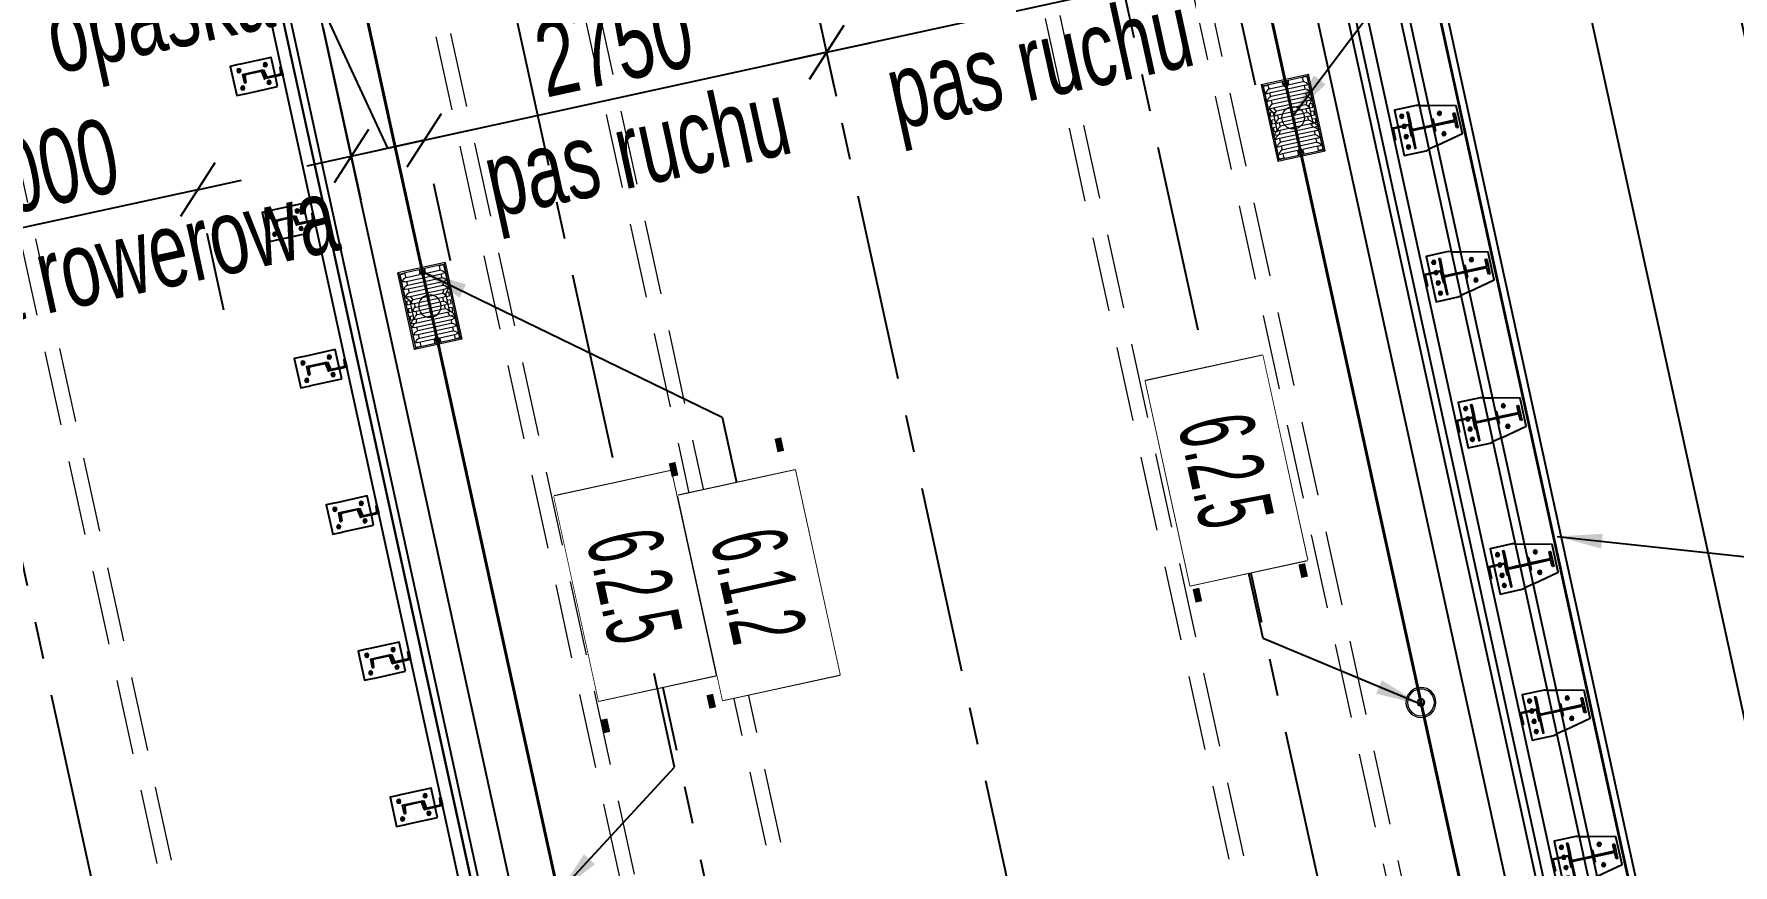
# Model space of a CAD drawing. Header units: metres. Extents: x 8416582 to 8417409, y 5771873 to 5772737.
# Drawn here: x 8416705.11 to 8416716.45, y 5772221.89 to 5772227.44 of the extents above; entities that cross this region are included whole.
import ezdxf
from ezdxf.enums import TextEntityAlignment as Align

# ---------------------------------------------------------------- set-up
doc = ezdxf.new("R2010")
doc.units = ezdxf.units.M
doc.set_wipeout_variables(frame=1)
doc.header["$PDSIZE"] = 0.05
for name, pattern in [('CENTER', [2, 1.25, -0.25, 0.25, -0.25]), ('DASHED', [0.75, 0.5, -0.25]), ('HIDDEN', [0.375, 0.25, -0.125])]:
    doc.linetypes.add(name, pattern=pattern)
for name, color, linetype in [('00RysOpi-T', 2, 'Continuous'), ('AII_M_bariery', 8, 'Continuous'), ('AII_M_krawężnik', 9, 'Continuous'), ('AII_M_opisy do legendy', 2, 'Continuous'), ('AII_M_osie główne', 8, 'CENTER')]:
    doc.layers.add(name, color=color, linetype=linetype)
for name, color, linetype, lineweight in [('AII_M_konstrukcja 0.09', 6, 'Continuous', 9), ('AII_M_konstrukcja 0.35', 2, 'Continuous', 35), ('AII_M_odwodnienie', 8, 'Continuous', 9), ('AII_M_opisy wymiary', 1, 'Continuous', 25), ('AII_M_robocza', 42, 'Continuous', 30), ('AII_M_wymiary', 1, 'Continuous', 25), ('AII_M_wyposazenie', 1, 'Continuous', 25)]:
    doc.layers.add(name, color=color, linetype=linetype, lineweight=lineweight)
doc.styles.add('CDMSTYLE', font='CDMSIMPL.shx', dxfattribs={"width": 0.7, "bigfont": 'CDMBIGPL.shx'})
doc.dimstyles.new('CDM-ME200MM', dxfattribs={"dimscale": 0.2, "dimtxt": 2.5, "dimasz": 1.5, "dimexe": 1.5, "dimexo": 5, "dimgap": 0.5, "dimtad": 1, "dimdec": 0, "dimlfac": 1000, "dimrnd": 1, "dimzin": 9, "dimtxsty": 'CDMSTYLE', "dimblk": 'OBLIQUE', "dimcen": 2.5, "dimdle": 1.5, "dimclrd": 9, "dimclre": 9, "dimclrt": 1, "dimadec": 1, "dimazin": 2, "dimtfac": 1, "dimtdec": 0, "dimtix": 1, "dimtmove": 2, "dimatfit": 3, "dimfxl": 1, "dimtvp": 1, "dimtolj": 1, "dimtzin": 0, "dimlwd": 25, "dimlwe": 25, "dimarcsym": 0})
doc.dimstyles.new('CDM-ME200MM$7', dxfattribs={"dimscale": 0.2, "dimtxt": 2.5, "dimasz": 1.5, "dimexe": 1.5, "dimexo": 5, "dimgap": 0.5, "dimtad": 1, "dimdec": 0, "dimlfac": 1000, "dimrnd": 1, "dimzin": 9, "dimtxsty": 'CDMSTYLE', "dimblk": 'OBLIQUE', "dimcen": 2.5, "dimdle": 1.5, "dimclrd": 9, "dimclre": 9, "dimclrt": 1, "dimadec": 1, "dimazin": 2, "dimtfac": 1, "dimtdec": 0, "dimtix": 1, "dimtmove": 2, "dimatfit": 3, "dimfxl": 1, "dimtvp": 1, "dimtolj": 1, "dimtzin": 0, "dimlwd": 25, "dimlwe": 25, "dimarcsym": 0})

# ---------------------------------------------------------------- blocks, each defined once
blk = doc.blocks.new('_OBLIQUE')
at = {"color": 0, "linetype": 'ByBlock'}
blk.add_line((-0.5, -0.5), (0.5, 0.5), dxfattribs=at)
blk = doc.blocks.new('*D66')
at = {"layer": 'AII_M_opisy wymiary', "color": 9, "lineweight": 25, "transparency": 16777216}
for p, q in [((8416714.21, 5772233.483), (8416719.885, 5772207.495)), ((8416714.288, 5772233.193), (8416714.567, 5772233.254)), ((8416719.848, 5772207.794), (8416720.114, 5772207.853))]:
    blk.add_line(p, q, dxfattribs=at)
at = {"layer": 'Defpoints', "color": 0, "lineweight": 25, "transparency": 16777216}
for p in [(8416713.311, 5772232.98), (8416719.821, 5772207.789), (8416718.871, 5772207.581)]:
    blk.add_point(p, dxfattribs=at)
at = {"layer": 'AII_M_opisy wymiary', "color": 9, "lineweight": 25, "transparency": 16777216, "xscale": 0.3, "yscale": 0.3, "zscale": 0.3}
for p, rotation in [((8416714.274, 5772233.19), 102.3200789319986), ((8416719.821, 5772207.789), 282.3200789319986)]:
    blk.add_blockref('_OBLIQUE', p, dxfattribs=dict(at, rotation=rotation))
at = {"layer": 'AII_M_opisy wymiary', "color": 1, "lineweight": 25, "transparency": 16777216, "insert": (8416717.389, 5772220.564), "char_height": 0.5, "attachment_point": 5, "rotation": 282.3201, "style": 'CDMSTYLE'}
blk.add_mtext('\\A1;26000', dxfattribs=at)
blk = doc.blocks.new('*D68')
at = {"layer": 'AII_M_opisy wymiary', "color": 9, "lineweight": 25, "transparency": 16777216}
for p, q in [((8416709.424, 5772259.972), (8416721.031, 5772206.824)), ((8416708.548, 5772259.473), (8416709.781, 5772259.743)), ((8416720.028, 5772206.912), (8416721.26, 5772207.182))]:
    blk.add_line(p, q, dxfattribs=at)
at = {"layer": 'Defpoints', "color": 0, "lineweight": 25, "transparency": 16777216}
for p in [(8416707.572, 5772259.26), (8416720.967, 5772207.118), (8416719.051, 5772206.699)]:
    blk.add_point(p, dxfattribs=at)
at = {"layer": 'AII_M_opisy wymiary', "color": 9, "lineweight": 25, "transparency": 16777216, "xscale": 0.3, "yscale": 0.3, "zscale": 0.3}
for p, rotation in [((8416709.488, 5772259.679), 102.3200789319986), ((8416720.967, 5772207.118), 282.3200789319986)]:
    blk.add_blockref('_OBLIQUE', p, dxfattribs=dict(at, rotation=rotation))
at = {"layer": 'AII_M_opisy wymiary', "color": 1, "lineweight": 25, "transparency": 16777216, "insert": (8416715.569, 5772233.473), "char_height": 0.5, "attachment_point": 5, "rotation": 282.3201, "style": 'CDMSTYLE'}
blk.add_mtext('\\A1;LC=53800', dxfattribs=at)
blk = doc.blocks.new('*D74')
at = {"layer": 'AII_M_opisy wymiary', "color": 9, "lineweight": 25, "transparency": 16777216}
for p, q in [((8416706.8, 5772228.133), (8416704.927, 5772227.724)), ((8416707.471, 5772226.68), (8416706.8, 5772228.133)), ((8416707.04, 5772227.482), (8416707.291, 5772226.333)), ((8416706.934, 5772226.562), (8416708.008, 5772226.797)), ((8416707.891, 5772225.927), (8416707.779, 5772226.44))]:
    blk.add_line(p, q, dxfattribs=at)
at = {"layer": 'Defpoints', "color": 0, "lineweight": 25, "transparency": 16777216}
for p in [(8416706.826, 5772228.459), (8416707.678, 5772226.904), (8416707.715, 5772226.733)]:
    blk.add_point(p, dxfattribs=at)
at = {"layer": 'AII_M_opisy wymiary', "color": 9, "lineweight": 25, "transparency": 16777216, "xscale": 0.3, "yscale": 0.3, "zscale": 0.3}
for p, rotation in [((8416707.715, 5772226.733), 12.32007893908495), ((8416707.227, 5772226.626), 192.3200789390849)]:
    blk.add_blockref('_OBLIQUE', p, dxfattribs=dict(at, rotation=rotation))
at = {"layer": 'AII_M_opisy wymiary', "color": 1, "lineweight": 25, "transparency": 16777216, "char_height": 0.5, "attachment_point": 5, "rotation": 12.3201, "style": 'CDMSTYLE'}
for s, insert in [('\\A1;500', (8416706.188, 5772228.357)), ('\\A1;opaska', (8416705.956, 5772227.505))]:
    blk.add_mtext(s, dxfattribs=dict(at, insert=insert))
blk = doc.blocks.new('*D75')
at = {"layer": 'AII_M_opisy wymiary', "color": 9, "lineweight": 25, "transparency": 16777216}
for p, q in [((8416710.101, 5772228.696), (8416710.466, 5772227.027)), ((8416710.402, 5772227.32), (8416710.695, 5772227.384)), ((8416707.715, 5772226.733), (8416710.402, 5772227.32)), ((8416707.715, 5772226.733), (8416707.422, 5772226.669)), ((8416707.891, 5772225.927), (8416707.779, 5772226.44))]:
    blk.add_line(p, q, dxfattribs=at)
at = {"layer": 'Defpoints', "color": 0, "lineweight": 25, "transparency": 16777216}
for p in [(8416709.888, 5772229.673), (8416710.402, 5772227.32), (8416707.678, 5772226.904)]:
    blk.add_point(p, dxfattribs=at)
at = {"layer": 'AII_M_opisy wymiary', "color": 9, "lineweight": 25, "transparency": 16777216, "xscale": 0.3, "yscale": 0.3, "zscale": 0.3}
for p, rotation in [((8416710.402, 5772227.32), 192.3200789390849), ((8416707.715, 5772226.733), 12.320078939085)]:
    blk.add_blockref('_OBLIQUE', p, dxfattribs=dict(at, rotation=rotation))
at = {"layer": 'AII_M_opisy wymiary', "color": 1, "lineweight": 25, "transparency": 16777216, "char_height": 0.5, "attachment_point": 5, "rotation": 12.3201, "style": 'CDMSTYLE'}
for s, insert in [('\\A1;2750', (8416708.984, 5772227.368)), ('\\A1;pas ruchu', (8416709.151, 5772226.603))]:
    blk.add_mtext(s, dxfattribs=dict(at, insert=insert))
blk = doc.blocks.new('*D76')
at = {"layer": 'AII_M_opisy wymiary', "color": 9, "lineweight": 25, "transparency": 16777216}
for p, q in [((8416710.101, 5772228.696), (8416710.466, 5772227.027)), ((8416713.089, 5772227.907), (8416713.382, 5772227.971)), ((8416710.402, 5772227.32), (8416713.089, 5772227.907)), ((8416713.265, 5772227.101), (8416713.153, 5772227.613)), ((8416710.402, 5772227.32), (8416710.109, 5772227.256))]:
    blk.add_line(p, q, dxfattribs=at)
at = {"layer": 'Defpoints', "color": 0, "lineweight": 25, "transparency": 16777216}
for p in [(8416709.888, 5772229.673), (8416713.051, 5772228.078), (8416713.089, 5772227.907)]:
    blk.add_point(p, dxfattribs=at)
at = {"layer": 'AII_M_opisy wymiary', "color": 9, "lineweight": 25, "transparency": 16777216, "xscale": 0.3, "yscale": 0.3, "zscale": 0.3}
for p, rotation in [((8416713.089, 5772227.907), 192.3200789390849), ((8416710.402, 5772227.32), 12.320078939085)]:
    blk.add_blockref('_OBLIQUE', p, dxfattribs=dict(at, rotation=rotation))
at = {"layer": 'AII_M_opisy wymiary', "color": 1, "lineweight": 25, "transparency": 16777216, "char_height": 0.5, "attachment_point": 5, "rotation": 12.3201, "style": 'CDMSTYLE'}
for s, insert in [('\\A1;2750', (8416711.671, 5772227.955)), ('\\A1;pas ruchu', (8416711.838, 5772227.19))]:
    blk.add_mtext(s, dxfattribs=dict(at, insert=insert))
blk = doc.blocks.new('*D77')
at = {"layer": 'AII_M_opisy wymiary', "color": 9, "lineweight": 25, "transparency": 16777216}
for p, q in [((8416712.58, 5772229.503), (8416710.708, 5772229.094)), ((8416713.333, 5772227.96), (8416712.58, 5772229.503)), ((8416713.39, 5772228.869), (8416713.641, 5772227.72)), ((8416712.795, 5772227.843), (8416713.87, 5772228.077)), ((8416713.265, 5772227.101), (8416713.153, 5772227.613))]:
    blk.add_line(p, q, dxfattribs=at)
at = {"layer": 'Defpoints', "color": 0, "lineweight": 25, "transparency": 16777216}
for p in [(8416713.177, 5772229.846), (8416713.051, 5772228.078), (8416713.577, 5772228.013)]:
    blk.add_point(p, dxfattribs=at)
at = {"layer": 'AII_M_opisy wymiary', "color": 9, "lineweight": 25, "transparency": 16777216, "xscale": 0.3, "yscale": 0.3, "zscale": 0.3}
for p, rotation in [((8416713.577, 5772228.013), 12.32007893908495), ((8416713.089, 5772227.907), 192.3200789390849)]:
    blk.add_blockref('_OBLIQUE', p, dxfattribs=dict(at, rotation=rotation))
at = {"layer": 'AII_M_opisy wymiary', "color": 1, "lineweight": 25, "transparency": 16777216, "char_height": 0.5, "attachment_point": 5, "rotation": 12.3201, "style": 'CDMSTYLE'}
for s, insert in [('\\A1;500', (8416711.968, 5772229.727)), ('\\A1;opaska', (8416711.737, 5772228.875))]:
    blk.add_mtext(s, dxfattribs=dict(at, insert=insert))
blk = doc.blocks.new('*D79')
at = {"layer": 'AII_M_opisy wymiary', "color": 9, "lineweight": 25, "transparency": 16777216}
for p, q in [((8416706.201, 5772226.402), (8416706.494, 5772226.466)), ((8416706.201, 5772226.402), (8416704.247, 5772225.976)), ((8416706.377, 5772225.596), (8416706.265, 5772226.109)), ((8416704.247, 5772225.976), (8416703.954, 5772225.912)), ((8416704.423, 5772225.17), (8416704.311, 5772225.682))]:
    blk.add_line(p, q, dxfattribs=at)
at = {"layer": 'Defpoints', "color": 0, "lineweight": 25, "transparency": 16777216}
for p in [(8416706.164, 5772226.573), (8416704.21, 5772226.147), (8416704.247, 5772225.976)]:
    blk.add_point(p, dxfattribs=at)
at = {"layer": 'AII_M_opisy wymiary', "color": 9, "lineweight": 25, "transparency": 16777216, "xscale": 0.3, "yscale": 0.3, "zscale": 0.3}
for p, rotation in [((8416706.201, 5772226.402), 192.3200789390849), ((8416704.247, 5772225.976), 12.32007893908495)]:
    blk.add_blockref('_OBLIQUE', p, dxfattribs=dict(at, rotation=rotation))
at = {"layer": 'AII_M_opisy wymiary', "color": 1, "lineweight": 25, "transparency": 16777216, "char_height": 0.5, "attachment_point": 5, "rotation": 12.3201, "style": 'CDMSTYLE'}
for s, insert in [('\\A1;2000', (8416705.149, 5772226.531)), ('\\A1;ścieżka rowerowa', (8416705.299, 5772225.847))]:
    blk.add_mtext(s, dxfattribs=dict(at, insert=insert))
blk = doc.blocks.new('Sączek')
at = {"layer": 'AII_M_odwodnienie', "color": 0}
for radius in [0.1, 0.1, 0.0894, 0.025, 0.02]:
    blk.add_circle((0, 0), radius, dxfattribs=at)
blk = doc.blocks.new('BarPor_h1_1G')
at = {"layer": 'AII_M_bariery', "linetype": 'Continuous'}
for p, q in [((-70, 315), (-70, 345)), ((70, 315), (70, 345)), ((-85, 330), (-55, 330)), ((-41, 272), (-41, 280)), ((-41, 280), (41, 280)), ((-12, 272), (-41, 272)), ((-3, 189), (-3, 263)), ((2, 263), (2, 189)), ((41, 272), (11, 272)), ((41, 280), (41, 272)), ((55, 330), (85, 330)), ((-41, 120), (-41, 127)), ((-41, 127), (-12, 127)), ((41, 120), (-41, 120)), ((-3, 136), (-3, 189)), ((2, 189), (2, 136)), ((11, 127), (41, 127)), ((41, 127), (41, 120)), ((-120, 80), (-90, 80)), ((-105, 65), (-105, 95)), ((-50, 80), (-20, 80)), ((-35, 65), (-35, 95)), ((20, 80), (50, 80)), ((35, 65), (35, 95)), ((90, 80), (120, 80)), ((105, 65), (105, 95))]:
    blk.add_line(p, q, dxfattribs=at)
at = {"layer": 'AII_M_bariery', "linetype": 'Continuous', "ltscale": 0.01}
for p, q in [((50, 430), (-50, 430)), ((-50, 430), (-50, 420)), ((-50, 420), (-5, 420)), ((-5, 420), (-5, 280)), ((5, 280), (5, 420)), ((50, 422), (50, 430))]:
    blk.add_line(p, q, dxfattribs=at)
at = {"layer": 'AII_M_bariery', "linetype": 'HIDDEN'}
blk.add_line((2, 280), (2, 280), dxfattribs=at)
at = {"layer": 'AII_M_bariery', "linetype": 'Continuous'}
for points in [[(-136, 272), (-95, 450), (95, 450), (136, 272)], [(150, 212), (155, 190), (155, 40), (-155, 40), (-155, 190), (-150, 212)], [(-41, 120), (-123, 120), (-123, 127), (-41, 127)], [(-41, 6), (-41, 0), (41, 0), (41, 120), (-41, 120), (-41, 114), (35, 114), (35, 6), (-41, 6)], [(41, 120), (123, 120), (123, 127), (41, 127)]]:
    blk.add_lwpolyline(points, dxfattribs=at)
at = {"layer": 'AII_M_bariery', "linetype": 'Continuous', "ltscale": 0.01}
blk.add_lwpolyline([(5, 290), (5, 420), (50, 420), (50, 430), (-50, 430), (-50, 422)], dxfattribs=at)
at = {"layer": 'AII_M_bariery', "linetype": 'HIDDEN', "ltscale": 0.01}
for points in [[(-136, 272), (-150, 212)], [(150, 212), (136, 272)]]:
    blk.add_lwpolyline(points, dxfattribs=at)
at = {"layer": 'AII_M_bariery', "linetype": 'Continuous'}
for centre in [(-70, 330), (70, 330), (-105, 80), (-35, 80), (35, 80), (105, 80)]:
    blk.add_circle(centre, 12.2, dxfattribs=at)
for centre, start, end in [((-12, 263), 0, 90), ((11, 263), 90, 180), ((-12, 136), 270, 360), ((11, 136), 180, 270)]:
    blk.add_arc(centre, 9, start, end, dxfattribs=at)
blk = doc.blocks.new('*U84')
at = {"layer": 'AII_M_wymiary', "xscale": 0.001, "yscale": 0.001, "zscale": 0.001, "rotation": 162.3831513499083}
blk.add_blockref('BarPor_h1_1G', (0.068, 0.214), dxfattribs=at)
blk = doc.blocks.new('*U85')
at = {"layer": 'AII_M_robocza', "color": 0, "linetype": 'ByBlock', "lineweight": -2, "transparency": 16777216}
for p in [(35.271, -11.178), (36.225, -11.48), (37.178, -11.782), (38.131, -12.084), (39.084, -12.386), (40.038, -12.688)]:
    blk.add_blockref('*U84', p, dxfattribs=at)
blk = doc.blocks.new('BarSP06G')
at = {"layer": 'AII_M_bariery', "linetype": 'HIDDEN', "ltscale": 0.01}
for p, q in [((-102, 260), (-102, 275)), ((98, 275), (98, 260)), ((20, 50), (28, 50))]:
    blk.add_line(p, q, dxfattribs=at)
at = {"layer": 'AII_M_bariery', "linetype": 'Continuous'}
for p, q in [((-77, 280), (-48, 280)), ((-62, 265), (-62, 295)), ((43, 280), (72, 280)), ((58, 265), (58, 295)), ((-62, 85), (-62, 115)), ((58, 85), (58, 115)), ((-77, 100), (-48, 100)), ((43, 100), (72, 100))]:
    blk.add_line(p, q, dxfattribs=at)
for points in [[(-102, 275), (-102, 330), (98, 330), (98, 275)], [(20, 50), (-102, 50), (-102, 260)], [(98, 260), (98, 50)], [(98, 50), (28, 50)]]:
    blk.add_lwpolyline(points, dxfattribs=at)
for points in [[(-32, 120), (28, 120), (28, 123, 0.391021), (23, 128), (-16, 131, -0.391021), (-26, 141), (-26, 239, -0.391021), (-16, 249), (23, 252, 0.391021), (28, 257), (28, 260), (-32, 260), (-32, 120)], [(28, 120), (-28, 120), (-28, 117, 0.391021), (-23, 113), (12, 110, -0.391021), (20, 101), (20, 19, -0.391021), (12, 10), (-23, 7, 0.391021), (-28, 3), (-28, 0), (28, 0), (28, 120)]]:
    blk.add_lwpolyline(points, format="xyb", dxfattribs=at)
for centre in [(-62, 280), (58, 280), (-62, 100), (58, 100)]:
    blk.add_circle(centre, 12.2, dxfattribs=at)
blk = doc.blocks.new('*U86')
at = {"layer": 'AII_M_bariery', "xscale": 0.0009999999999999998, "yscale": 0.0009999999999999998, "zscale": 0.0009999999999999998, "rotation": 342.3609008453095}
blk.add_blockref('BarSP06G', (-0.048, -0.158), dxfattribs=at)
blk = doc.blocks.new('*U87')
at = {"layer": 'AII_M_robocza', "color": 0, "linetype": 'ByBlock', "lineweight": -2, "transparency": 16777216}
for p in [(33.365, -10.573), (34.318, -10.875), (35.271, -11.178), (36.225, -11.48), (37.178, -11.782), (38.131, -12.084)]:
    blk.add_blockref('*U86', p, dxfattribs=at)
blk = doc.blocks.new('WPUST_RZUT')
at = {"layer": 'AII_M_odwodnienie', "color": 0, "lineweight": -2}
for p, q in [((0.262, 0.162), (-0.262, 0.162)), ((-0.262, 0.162), (-0.252, 0.152)), ((-0.262, -0.162), (-0.262, 0.162)), ((0.252, 0.152), (-0.252, 0.152)), ((-0.252, 0.152), (-0.252, 0.123)), ((-0.252, -0.123), (-0.252, 0.123)), ((-0.093, 0.15), (-0.249, 0.15)), ((-0.249, 0.15), (-0.249, 0.117)), ((-0.249, 0.117), (-0.226, 0.117)), ((-0.221, 0.114), (-0.221, 0.023)), ((-0.195, 0.13), (-0.195, -0.13)), ((-0.195, 0.117), (-0.174, 0.117)), ((-0.169, 0.114), (-0.169, -0.114)), ((-0.143, 0.13), (-0.143, -0.13)), ((-0.143, 0.117), (-0.122, 0.117)), ((-0.118, 0.114), (-0.118, -0.114)), ((-0.093, 0.15), (-0.094, 0.143)), ((-0.093, 0.142), (-0.094, 0.143)), ((-0.06, 0.123), (-0.093, 0.15)), ((-0.091, 0.127), (-0.091, -0.127)), ((-0.091, 0.114), (-0.068, 0.104)), ((-0.066, 0.144), (-0.066, 0.131)), ((-0.041, 0.144), (-0.066, 0.144)), ((-0.057, 0.109), (-0.06, 0.123)), ((0.056, 0.123), (-0.06, 0.123)), ((-0.039, 0.144), (-0.041, 0.144)), ((-0.039, 0.144), (-0.039, 0.123)), ((-0.014, 0.144), (-0.014, 0.126)), ((0.011, 0.144), (-0.014, 0.144)), ((0.013, 0.144), (0.011, 0.144)), ((0.013, 0.144), (0.013, 0.123)), ((0.038, 0.144), (0.038, 0.126)), ((0.063, 0.144), (0.038, 0.144)), ((0.056, 0.123), (0.054, 0.115)), ((0.089, 0.15), (0.056, 0.123)), ((0.065, 0.144), (0.063, 0.144)), ((0.065, 0.144), (0.065, 0.13)), ((0.065, 0.115), (0.065, -0.115)), ((0.093, 0.123), (0.089, 0.15)), ((0.249, 0.15), (0.089, 0.15)), ((0.117, 0.13), (0.117, -0.13)), ((0.117, 0.117), (0.138, 0.117)), ((0.142, 0.114), (0.142, -0.114)), ((0.169, 0.13), (0.169, -0.13)), ((0.169, 0.117), (0.19, 0.117)), ((0.194, 0.114), (0.194, -0.114)), ((0.221, 0.13), (0.221, 0.019)), ((0.221, 0.117), (0.249, 0.117)), ((0.249, 0.15), (0.249, 0.117)), ((0.252, 0.152), (0.262, 0.162)), ((0.252, -0.152), (0.252, 0.152)), ((0.262, -0.162), (0.262, 0.162)), ((-0.25, 0.02), (-0.25, 0.02)), ((-0.25, -0.02), (-0.25, 0.02)), ((-0.25, 0.02), (-0.232, 0.017)), ((-0.232, 0), (-0.228, 0.007)), ((-0.228, -0.007), (-0.232, 0)), ((-0.22, 0.007), (-0.228, 0.007)), ((-0.216, 0), (-0.22, 0.007)), ((-0.216, 0), (-0.22, -0.007)), ((-0.066, 0.1), (-0.066, -0.1)), ((-0.039, 0.108), (-0.039, -0.107)), ((-0.018, 0.098), (-0.039, 0.098)), ((-0.014, 0.094), (-0.014, -0.094)), ((0.013, 0.108), (0.013, -0.107)), ((0.034, 0.098), (0.013, 0.098)), ((0.038, 0.094), (0.038, -0.094)), ((0.065, 0.105), (0.085, 0.113)), ((0.09, 0.11), (0.09, -0.11)), ((0.216, 0), (0.22, 0.007)), ((0.22, -0.007), (0.216, 0)), ((0.228, 0.007), (0.22, 0.007)), ((0.224, 0.019), (0.221, 0.019)), ((0.232, 0), (0.228, 0.007)), ((0.232, 0), (0.228, -0.007)), ((0.25, 0.02), (0.232, 0.017)), ((0.25, 0.02), (0.25, 0.02)), ((0.25, -0.02), (0.25, 0.02)), ((-0.232, -0.017), (-0.25, -0.02)), ((-0.25, -0.02), (-0.25, -0.02)), ((-0.228, -0.007), (-0.22, -0.007)), ((-0.221, -0.023), (-0.221, -0.114)), ((-0.091, -0.114), (-0.068, -0.104)), ((-0.057, -0.109), (-0.06, -0.122)), ((-0.018, -0.097), (-0.039, -0.097)), ((0.034, -0.097), (0.013, -0.097)), ((0.065, -0.105), (0.085, -0.113)), ((0.22, -0.007), (0.228, -0.007)), ((0.221, -0.019), (0.224, -0.019)), ((0.221, -0.019), (0.221, -0.13)), ((0.232, -0.017), (0.25, -0.02)), ((0.25, -0.02), (0.25, -0.02)), ((-0.252, -0.152), (-0.262, -0.162)), ((-0.262, -0.162), (0.262, -0.162)), ((-0.252, -0.152), (-0.252, -0.123)), ((-0.252, -0.152), (0.252, -0.152)), ((-0.249, -0.118), (-0.226, -0.118)), ((-0.249, -0.149), (-0.249, -0.118)), ((-0.093, -0.149), (-0.249, -0.149)), ((-0.195, -0.118), (-0.174, -0.118)), ((-0.143, -0.118), (-0.122, -0.118)), ((-0.094, -0.143), (-0.093, -0.142)), ((-0.093, -0.149), (-0.094, -0.143)), ((-0.06, -0.122), (-0.093, -0.149)), ((-0.066, -0.131), (-0.066, -0.143)), ((-0.041, -0.143), (-0.066, -0.143)), ((0.056, -0.122), (-0.06, -0.122)), ((-0.039, -0.143), (-0.041, -0.143)), ((-0.039, -0.122), (-0.039, -0.143)), ((-0.014, -0.126), (-0.014, -0.143)), ((0.011, -0.143), (-0.014, -0.143)), ((0.013, -0.143), (0.011, -0.143)), ((0.013, -0.122), (0.013, -0.143)), ((0.038, -0.126), (0.038, -0.143)), ((0.063, -0.143), (0.038, -0.143)), ((0.056, -0.122), (0.054, -0.115)), ((0.089, -0.149), (0.056, -0.122)), ((0.065, -0.143), (0.063, -0.143)), ((0.065, -0.13), (0.065, -0.143)), ((0.093, -0.123), (0.089, -0.149)), ((0.249, -0.149), (0.089, -0.149)), ((0.117, -0.118), (0.138, -0.118)), ((0.169, -0.118), (0.19, -0.118)), ((0.221, -0.118), (0.249, -0.118)), ((0.249, -0.149), (0.249, -0.118)), ((0.262, -0.162), (0.252, -0.152))]:
    blk.add_line(p, q, dxfattribs=at)
at = {"layer": 'AII_M_odwodnienie', "color": 0, "lineweight": -2, "flags": 128}
for points in [[(-0.222, 0.116), (-0.222, 0.115), (-0.221, 0.114)], [(-0.17, 0.116), (-0.17, 0.115), (-0.169, 0.114)], [(-0.118, 0.116), (-0.118, 0.115), (-0.118, 0.114)], [(-0.091, 0.127), (-0.091, 0.131), (-0.091, 0.136), (-0.091, 0.139), (-0.092, 0.14), (-0.092, 0.142), (-0.093, 0.142)], [(0.063, 0.124), (0.059, 0.12), (0.054, 0.115)], [(0.065, 0.115), (0.065, 0.119), (0.065, 0.121), (0.065, 0.122), (0.065, 0.123), (0.064, 0.123), (0.064, 0.124), (0.064, 0.124), (0.064, 0.124), (0.064, 0.124), (0.064, 0.124), (0.063, 0.124)], [(0.093, 0.123), (0.09, 0.116), (0.089, 0.113)], [(0.142, 0.116), (0.142, 0.115), (0.142, 0.114)], [(0.194, 0.116), (0.194, 0.115), (0.194, 0.114)], [(-0.25, 0.02), (-0.236, 0.018), (-0.23, 0.018)], [(-0.068, 0.104), (-0.067, 0.103), (-0.066, 0.102)], [(-0.066, 0.102), (-0.066, 0.101), (-0.066, 0.1)], [(-0.014, 0.096), (-0.014, 0.095), (-0.014, 0.094)], [(0.038, 0.096), (0.038, 0.095), (0.038, 0.094)], [(0.25, 0.02), (0.236, 0.018), (0.23, 0.018)], [(-0.23, -0.018), (-0.236, -0.018), (-0.25, -0.02)], [(-0.066, -0.102), (-0.067, -0.103), (-0.068, -0.104)], [(-0.066, -0.1), (-0.066, -0.101), (-0.066, -0.102)], [(-0.014, -0.094), (-0.014, -0.095), (-0.014, -0.096)], [(0.038, -0.094), (0.038, -0.095), (0.038, -0.096)], [(0.089, -0.113), (0.09, -0.116), (0.093, -0.123)], [(0.23, -0.018), (0.236, -0.018), (0.25, -0.02)], [(-0.221, -0.114), (-0.222, -0.115), (-0.222, -0.116)], [(-0.169, -0.114), (-0.17, -0.115), (-0.17, -0.116)], [(-0.118, -0.114), (-0.118, -0.115), (-0.118, -0.116)], [(-0.093, -0.142), (-0.092, -0.142), (-0.092, -0.141), (-0.091, -0.139), (-0.091, -0.137), (-0.091, -0.132), (-0.091, -0.127)], [(0.054, -0.115), (0.059, -0.12), (0.063, -0.124)], [(0.063, -0.124), (0.064, -0.124), (0.064, -0.124), (0.064, -0.124), (0.064, -0.124), (0.064, -0.124), (0.065, -0.123), (0.065, -0.121), (0.065, -0.119), (0.065, -0.115)], [(0.142, -0.114), (0.142, -0.115), (0.142, -0.116)], [(0.194, -0.114), (0.194, -0.115), (0.194, -0.116)]]:
    blk.add_lwpolyline(points, dxfattribs=at)
at = {"layer": 'AII_M_odwodnienie', "color": 0, "lineweight": -2}
for centre, radius in [((-0.224, 0), 0.013), ((-0.224, 0), 0.012), ((0, 0), 0.075), ((0.224, 0), 0.012)]:
    blk.add_circle(centre, radius, dxfattribs=at)
for centre, radius, start, end in [((-0.067, 0.131), 0.00195, 251.6983, 2.8741), ((-0.017, 0.126), 0.00398, 286.3143, 0.6369), ((0.035, 0.126), 0.00398, 286.3144, 0.6368), ((0.087, 0.11), 0.0041, 47.8922, 114.4444), ((-0.224, 0), 0.019, 90, 270), ((-0.224, 0), 0.00702, 150, 210), ((-0.224, 0), 0.00702, 90, 150), ((-0.225, 0.023), 0.00394, 274.1326, 0.8038), ((-0.224, 0), 0.00702, 30, 90), ((-0.224, 0), 0.00702, 330, 30), ((-0.05, 0.09), 0.0201, 110.6397, 144.0394), ((0.086, 0.11), 0.00414, 360, 45.1676), ((0.224, 0), 0.013, 110.2565, 249.7435), ((0.224, 0), 0.00702, 150, 210), ((0.224, 0), 0.00702, 90, 150), ((0.224, 0), 0.013, 249.7478, 110.2522), ((0.224, 0), 0.019, 270, 90), ((0.224, 0), 0.00702, 30, 90), ((0.224, 0), 0.00702, 330, 30), ((-0.224, 0), 0.00702, 210, 270), ((-0.225, -0.023), 0.00396, 359.4753, 85.5883), ((-0.224, 0), 0.00702, 270, 330), ((-0.05, -0.091), 0.0194, 215.2928, 250.0282), ((0.087, -0.11), 0.0041, 245.5739, 312.0895), ((0.086, -0.11), 0.00413, 314.8096, 0.0228), ((0.224, 0), 0.00702, 210, 270), ((0.224, 0), 0.00702, 270, 330), ((-0.067, -0.131), 0.002, 358.5452, 105.1753), ((-0.017, -0.126), 0.00378, 357.523, 78.2893), ((0.035, -0.126), 0.00378, 357.523, 78.2894)]:
    blk.add_arc(centre, radius, start, end, dxfattribs=at)
for centre, major_axis, ratio, start_param, end_param in [((-0.225, 0.114), (0.00356, -0.00189), 0.986478, 1.130171, 2.065083), ((-0.197, -0.37), (0, 0.513), 0.15625, 0, 0.327274), ((-0.197, 0.13), (0, 0.0128), 0.15625, 4.712389, 6.283185), ((-0.173, 0.114), (0.00356, -0.00189), 0.986478, 1.130171, 2.065083), ((-0.145, -0.37), (0, 0.513), 0.15625, 0, 0.327274), ((-0.145, 0.13), (0, 0.0128), 0.15625, 4.712389, 6.283185), ((-0.121, 0.114), (0.00356, -0.00189), 0.986478, 1.130171, 2.065083), ((-0.093, -0.37), (0, 0.513), 0.15625, 0.0189, 0.327274), ((-0.041, -0.283), (0, 0.401), 0.2, 0, 0.204754), ((-0.041, 0.108), (0, 0.01), 0.2, 4.712389, 6.283185), ((0.011, -0.283), (0, 0.401), 0.2, 0, 0.328812), ((0.011, 0.108), (0, 0.01), 0.2, 4.712389, 6.283185), ((0.063, -0.283), (0, 0.401), 0.2, 0.11706, 0.328812), ((0.115, -0.37), (0, 0.513), 0.15625, 0, 0.282384), ((0.115, 0.13), (0, 0.0128), 0.15625, 4.712389, 6.283185), ((0.139, 0.114), (0.00356, -0.00189), 0.986478, 1.130171, 2.065083), ((0.167, -0.37), (0, 0.513), 0.15625, 0, 0.327274), ((0.167, 0.13), (0, 0.0128), 0.15625, 4.712389, 6.283185), ((0.191, 0.114), (0.00356, -0.00189), 0.986478, 1.130171, 2.065083), ((0.219, -0.37), (0, 0.513), 0.15625, 0, 0.327274), ((0.219, 0.13), (0, 0.0128), 0.15625, 4.712389, 6.283185), ((-0.017, 0.094), (0.0035, -0.00201), 0.982703, 1.213284, 2.099289), ((0.035, 0.094), (0.0035, -0.00201), 0.982703, 1.213284, 2.099289), ((-0.041, 0.283), (0, 0.401), 0.2, 2.936839, 3.141593), ((-0.041, -0.107), (0, 0.01), 0.2, 3.141593, 4.712389), ((-0.017, -0.094), (0.0035, 0.00201), 0.982703, 4.183896, 5.069901), ((0.011, 0.283), (0, 0.401), 0.2, 2.812781, 3.141593), ((0.011, -0.107), (0, 0.01), 0.2, 3.141593, 4.712389), ((0.035, -0.094), (0.0035, 0.00201), 0.982703, 4.183896, 5.069901), ((0.063, 0.283), (0, 0.401), 0.2, 2.812781, 3.024533), ((-0.225, -0.114), (0.00356, 0.00189), 0.986478, 4.218103, 5.153014), ((-0.197, 0.37), (0, 0.513), 0.15625, 2.814318, 3.141593), ((-0.197, -0.13), (0, 0.0128), 0.15625, 3.141593, 4.712389), ((-0.173, -0.114), (0.00356, 0.00189), 0.986478, 4.218103, 5.153014), ((-0.145, 0.37), (0, 0.513), 0.15625, 2.814318, 3.141593), ((-0.145, -0.13), (0, 0.0128), 0.15625, 3.141593, 4.712389), ((-0.121, -0.114), (0.00356, 0.00189), 0.986478, 4.218103, 5.153014), ((-0.093, 0.37), (0, 0.513), 0.15625, 2.814318, 3.122692), ((0.115, 0.37), (0, 0.513), 0.15625, 2.859208, 3.141593), ((0.115, -0.13), (0, 0.0128), 0.15625, 3.141593, 4.712389), ((0.139, -0.114), (0.00356, 0.00189), 0.986478, 4.218103, 5.153014), ((0.167, 0.37), (0, 0.513), 0.15625, 2.814318, 3.141593), ((0.167, -0.13), (0, 0.0128), 0.15625, 3.141593, 4.712389), ((0.191, -0.114), (0.00356, 0.00189), 0.986478, 4.218103, 5.153014), ((0.219, 0.37), (0, 0.513), 0.15625, 2.814318, 3.141593), ((0.219, -0.13), (0, 0.0128), 0.15625, 3.141593, 4.712389)]:
    blk.add_ellipse(centre, major_axis=major_axis, ratio=ratio, start_param=start_param, end_param=end_param, dxfattribs=at)
blk = doc.blocks.new('OpiNum01')
at = {"layer": 'AII_M_opisy do legendy', "color": 0, "linetype": 'Continuous'}
blk.add_lwpolyline([(-3.5, -2), (3.5, -2), (3.5, 2), (-3.5, 2)], close=True, dxfattribs=at)
at = {"color": 9, "linetype": 'Continuous', "lineweight": 25, "style": 'CDMSTYLE', "width": 0.7, "flags": 1}
for tag, p in [('NAZWAPOL', (-4.105, -6.803)), ('NAZWAANG', (-4.105, -10.477)), ('SPECYF', (-4.105, -14.151)), ('ID', (-4.105, -17.825)), ('BAZA', (-4.105, -21.499)), ('RYSUNEK', (-4.105, -25.173))]:
    blk.add_attdef(tag, p, '', height=2, dxfattribs=at)
at = {"layer": 'AII_M_opisy do legendy', "linetype": 'Continuous', "lineweight": -2, "style": 'CDMSTYLE', "width": 0.5}
blk.add_attdef('NR', text='', height=2.5, dxfattribs=at).set_placement((0, 0), align=Align.MIDDLE)
at = {"color": 0, "linetype": 'Continuous'}
blk.add_wipeout([(-3.5, -2), (3.5, -2), (3.5, 2), (-3.5, 2)], dxfattribs=at).dxf.layer = 'AII_M_opisy do legendy'
blk = doc.blocks.new('OpiTxt01')
at = {"color": 0, "linetype": 'Continuous', "lineweight": 20, "style": 'CDMSTYLE', "width": 0.7}
blk.add_attdef('TEKST_GORNY', (1, 0.895), '', height=2, dxfattribs=at)
at = {"color": 0, "linetype": 'Continuous', "lineweight": -2, "style": 'CDMSTYLE', "width": 0.7}
blk.add_attdef('TEKST_DOLNY', (1.049, -2.731), '', height=2, dxfattribs=at)
blk = doc.blocks.new('*D214')
at = {"layer": 'AII_M_opisy wymiary', "color": 9, "lineweight": 25, "transparency": 16777216}
for p, q in [((8416722.869, 5772202.876), (8416709.448, 5772264.327)), ((8416707.446, 5772263.583), (8416709.805, 5772264.098)), ((8416720.935, 5772202.76), (8416723.098, 5772203.233))]:
    blk.add_line(p, q, dxfattribs=at)
at = {"layer": 'Defpoints', "color": 0, "lineweight": 25, "transparency": 16777216}
for p in [(8416709.512, 5772264.034), (8416706.469, 5772263.37, 0), (8416719.958, 5772202.547)]:
    blk.add_point(p, dxfattribs=at)
at = {"layer": 'AII_M_opisy wymiary', "color": 9, "lineweight": 25, "transparency": 16777216, "xscale": 0.3, "yscale": 0.3, "zscale": 0.3}
for p, rotation in [((8416709.512, 5772264.034), 102.3200789319986), ((8416722.805, 5772203.169), 282.3200789319986)]:
    blk.add_blockref('_OBLIQUE', p, dxfattribs=dict(at, rotation=rotation))
at = {"layer": 'AII_M_opisy wymiary', "color": 1, "transparency": 16777216, "insert": (8416716.5, 5772233.676), "char_height": 0.5, "attachment_point": 5, "rotation": 282.3201, "style": 'CDMSTYLE'}
blk.add_mtext('\\A1;62300', dxfattribs=at)

msp = doc.modelspace()

# ---------------------------------------------------------------- linework, layer by layer
at = {"layer": 'AII_M_bariery'}
msp.add_line((8416699.2886, 5772261.8013, 0), (8416712.5817, 5772200.936, 0), dxfattribs=at)
for points in [[(8416719.4986, 5772202.4467), (8416706.2055, 5772263.3119)], [(8416719.7058, 5772202.4919), (8416706.4126, 5772263.3572)], [(8416719.7644, 5772202.5047), (8416706.4712, 5772263.37)], [(8416719.4205, 5772202.4296), (8416706.1274, 5772263.2949)]]:
    msp.add_lwpolyline(points, dxfattribs=at)
at = {"layer": 'AII_M_bariery', "elevation": 0}
msp.add_lwpolyline([(8416712.5035, 5772200.9189), (8416699.2104, 5772261.7842)], dxfattribs=at)
at = {"layer": 'AII_M_konstrukcja 0.09', "linetype": 'DASHED'}
for points in [[(8416717.5246, 5772206.7751), (8416706.2158, 5772258.5546)], [(8416717.4269, 5772206.7538), (8416706.1181, 5772258.5333)], [(8416716.4499, 5772206.5404), (8416705.1412, 5772258.3199)], [(8416716.5476, 5772206.5618), (8416705.2389, 5772258.3412)], [(8416713.519, 5772205.9003), (8416702.2103, 5772257.6798)], [(8416713.6167, 5772205.9216), (8416702.308, 5772257.7011)], [(8416712.5421, 5772205.6869), (8416701.2333, 5772257.4664)], [(8416712.6397, 5772205.7083), (8416701.331, 5772257.4877)], [(8416709.7088, 5772205.0682), (8416698.4001, 5772256.8476)], [(8416709.6111, 5772205.0468), (8416698.3024, 5772256.8263)]]:
    msp.add_lwpolyline(points, dxfattribs=at)
at = {"layer": 'AII_M_konstrukcja 0.35'}
msp.add_line((8416707.5715, 5772259.2601), (8416719.051, 5772206.6991), dxfattribs=at)
at = {"layer": 'AII_M_krawężnik', "color": 1}
for p, q in [((8416719.1747, 5772202.3833), (8416705.8831, 5772263.2415)), ((8416719.3716, 5772202.4189), (8416706.0785, 5772263.2842)), ((8416712.8259, 5772200.9893), (8416699.5328, 5772261.8546)), ((8416712.6305, 5772200.9467), (8416699.3374, 5772261.8119))]:
    msp.add_line(p, q, dxfattribs=at)
msp.add_lwpolyline([(8416710.7174, 5772209.472), (8416699.2886, 5772261.8013)], dxfattribs=at)
at = {"layer": 'AII_M_odwodnienie', "linetype": 'CENTER', "const_width": 0.02}
for points in [[(8416717.7843, 5772207.3436), (8416706.6889, 5772258.1461)], [(8416712.0202, 5772206.0847), (8416700.9248, 5772256.8872)]]:
    msp.add_lwpolyline(points, dxfattribs=at)
at = {"layer": 'AII_M_osie główne'}
for p, q in [((8416715.9995, 5772201.6898), (8416702.708, 5772262.5481)), ((8416705.7852, 5772257.9488), (8416716.8806, 5772207.1463)), ((8416701.8773, 5772257.0953), (8416712.9727, 5772206.2928)), ((8416697.9694, 5772256.2418), (8416709.0648, 5772205.4393))]:
    msp.add_line(p, q, dxfattribs=at)
at = {"layer": 'AII_M_wyposazenie'}
msp.add_line((8416706.7135, 5772263.4229), (8416720.0067, 5772202.5576), dxfattribs=at)

# ---------------------------------------------------------------- block references
at = {"layer": 'AII_M_odwodnienie', "color": 140, "rotation": 282.3200789319986}
msp.add_blockref('WPUST_RZUT', (8416713.5169, 5772226.8828), dxfattribs=at)
at = {"layer": 'AII_M_odwodnienie', "color": 140, "xscale": -1}
for name, p, rotation in [('WPUST_RZUT', (8416707.7528, 5772225.624), 102.3200789198667), ('Sączek', (8416714.3703, 5772222.9752), 279.8092564081089)]:
    msp.add_blockref(name, p, dxfattribs=dict(at, rotation=rotation))
at = {"layer": 'AII_M_robocza', "color": 1, "lineweight": 25, "xscale": -1}
for name, p, rotation in [('*U85', (8416706.5107, 5772262.9692), 84.73660611740992), ('*U87', (8416699.1345, 5772261.3582, 0), 84.73660565320044)]:
    msp.add_blockref(name, p, dxfattribs=dict(at, rotation=rotation))

# ---------------------------------------------------------------- dimensions: what is measured, and where the dimension line sits
at = {"layer": 'AII_M_opisy wymiary', "color": 1, "lineweight": 25}
for base, p1, p2, angle, text, picture, middle in [((8416720.9671, 5772207.1176), (8416707.5715, 5772259.2601), (8416719.051, 5772206.6991), 282.32008, 'LC=<>', '*D68', (8416715.5693, 5772233.4728)), ((8416710.4019, 5772227.3198), (8416707.6779, 5772226.904), (8416709.8879, 5772229.673), 12.32008, '<>\\Xpas ruchu', '*D75', (8416709.0586, 5772227.0264)), ((8416713.0886, 5772227.9066), (8416709.8879, 5772229.673), (8416713.0512, 5772228.0776), 12.32008, '<>\\Xpas ruchu', '*D76', (8416711.7452, 5772227.6132)), ((8416704.247, 5772225.9756), (8416706.1636, 5772226.5733), (8416704.2096, 5772226.1465), 12.32008, '<>\\Xścieżka rowerowa', '*D79', (8416705.224, 5772226.1889))]:
    dim = msp.add_linear_dim(base=base, p1=p1, p2=p2, angle=angle, text=text, dimstyle='CDM-ME200MM', dxfattribs=at)
    dim.commit()
    dim.dimension.update_dxf_attribs({"geometry": picture, "text_midpoint": middle})
dim = msp.add_linear_dim(base=(8416719.8212, 5772207.7885), p1=(8416713.3113, 5772232.9796), p2=(8416718.8707, 5772207.5809), angle=282.32008, dimstyle='CDM-ME200MM', dxfattribs=at)
dim.commit()
dim.dimension.update_dxf_attribs({"geometry": '*D66', "text_midpoint": (8416717.3893, 5772220.5638)})
for base, p1, p2, picture, middle in [((8416713.5771, 5772228.0133), (8416713.0512, 5772228.0776), (8416713.1768, 5772229.8461), '*D77', (8416712.4827, 5772229.4812)), ((8416707.7152, 5772226.733), (8416706.8265, 5772228.4592), (8416707.6779, 5772226.904), '*D74', (8416706.7022, 5772228.1115))]:
    dim = msp.add_linear_dim(base=base, p1=p1, p2=p2, angle=12.32008, text='<>\\Xopaska', dimstyle='CDM-ME200MM', override={"dimtmove": 1}, dxfattribs=at)
    dim.commit()
    dim.dimension.update_dxf_attribs({"geometry": picture, "text_midpoint": middle, "dimtype": 160})

# ---------------------------------------------------------------- leaders
at = {"layer": '00RysOpi-T', "color": 9, "linetype": 'Continuous', "lineweight": 0}
for points in [[(8416713.514, 5772226.896), (8416714.7673, 5772228.5607), (8416714.6499, 5772229.0981)], [(8416715.2806, 5772224.0846), (8416716.8148, 5772223.9188), (8416716.9513, 5772223.2935)], [(8416714.3667, 5772222.9626), (8416713.3169, 5772223.4013), (8416713.1995, 5772223.9386)]]:
    msp.add_leader(points, dimstyle='CDM-ME200MM$7', dxfattribs=at)

# ---------------------------------------------------------------- next in the draw order: block references
at = {"layer": '00RysOpi-T', "color": 1, "linetype": 'Continuous', "lineweight": 0, "xscale": 0.2, "yscale": 0.2, "zscale": 0.2, "rotation": 282.3200788697701}
msp.add_blockref('OpiNum01', (8416709.1215, 5772223.7542), dxfattribs=at).add_auto_attribs({'NR': '6.2.5'})

# ---------------------------------------------------------------- next in the draw order: block references
at = {"layer": 'Defpoints', "color": 250, "linetype": 'Continuous', "lineweight": 0, "xscale": 0.2, "yscale": 0.2, "zscale": 0.2, "rotation": 282.3200788697701}
msp.add_blockref('OpiTxt01', (8416709.2495, 5772223.1681), dxfattribs=at).add_auto_attribs({'TEKST_GORNY': '-', 'TEKST_DOLNY': '-'})

# ---------------------------------------------------------------- next in the draw order: dimensions: what is measured, and where the dimension line sits
at = {"layer": 'AII_M_opisy wymiary'}
dim = msp.add_linear_dim(base=(8416709.512, 5772264.0341), p1=(8416719.9578, 5772202.5469), p2=(8416706.4693, 5772263.3696, 0), angle=282.32008, dimstyle='CDM-ME200MM', dxfattribs=at)
dim.commit()
dim.dimension.update_dxf_attribs({"geometry": '*D214', "text_midpoint": (8416716.5005, 5772233.6761)})

# ---------------------------------------------------------------- next in the draw order: leaders
at = {"layer": '00RysOpi-T', "color": 9, "linetype": 'Continuous', "lineweight": 0}
for points in [[(8416707.7021, 5772225.8558, 0), (8416709.7042, 5772224.8822, 0), (8416709.8216, 5772224.3448, 0)], [(8416708.6147, 5772221.7064), (8416709.3861, 5772222.5428), (8416709.2495, 5772223.1681)]]:
    msp.add_leader(points, dimstyle='CDM-ME200MM$7', dxfattribs=at)

# ---------------------------------------------------------------- next in the draw order: block references
at = {"layer": '00RysOpi-T', "color": 1, "linetype": 'Continuous', "lineweight": 0}
ref = msp.add_blockref('OpiNum01', (8416713.0715, 5772224.5248), dxfattribs=dict(at, xscale=0.2000000000000001, yscale=0.2000000000000001, zscale=0.2000000000000001, rotation=102.3200792592253))
ref.add_attrib('NR', '6.2.5', dxfattribs={"layer": 'AII_M_opisy do legendy', "linetype": 'Continuous', "lineweight": -2, "height": 0.5, "rotation": 282.32008, "style": 'CDMSTYLE', "width": 0.5}).set_placement((8416713.0715, 5772224.5248), align=Align.MIDDLE)
at = {"layer": '00RysOpi-T', "color": 1, "linetype": 'Continuous', "lineweight": 0, "xscale": 0.2, "yscale": 0.2, "zscale": 0.2, "rotation": 282.3200784528378}
msp.add_blockref('OpiNum01', (8416709.9496, 5772223.7586, 0), dxfattribs=at).add_auto_attribs({'NR': '6.1.2'})

# ---------------------------------------------------------------- next in the draw order: block references
at = {"layer": 'Defpoints', "color": 250, "linetype": 'Continuous', "lineweight": 0, "xscale": 0.2, "yscale": 0.2, "zscale": 0.2, "rotation": 282.3200784528378}
msp.add_blockref('OpiTxt01', (8416709.7042, 5772224.8822, 0), dxfattribs=at).add_auto_attribs({'TEKST_GORNY': '-', 'TEKST_DOLNY': '-'})
at = {"layer": 'Defpoints', "color": 250, "linetype": 'Continuous', "lineweight": 0}
ref = msp.add_blockref('OpiTxt01', (8416713.3169, 5772223.4013), dxfattribs=dict(at, xscale=0.2000000000000001, yscale=0.2000000000000001, zscale=0.2000000000000001, rotation=102.3200792592253))
ref.add_attrib('TEKST_GORNY', '-', (8416712.7132, 5772223.7198), dxfattribs={"layer": '0', "color": 0, "linetype": 'Continuous', "lineweight": 20, "height": 0.4, "rotation": 282.32008, "style": 'CDMSTYLE', "width": 0.7})
ref.add_attrib('TEKST_DOLNY', '-', (8416713.4196, 5772223.8842), dxfattribs={"layer": '0', "color": 0, "linetype": 'Continuous', "lineweight": -2, "height": 0.4, "rotation": 282.32008, "style": 'CDMSTYLE', "width": 0.7})

doc.saveas('drawing.dxf')
